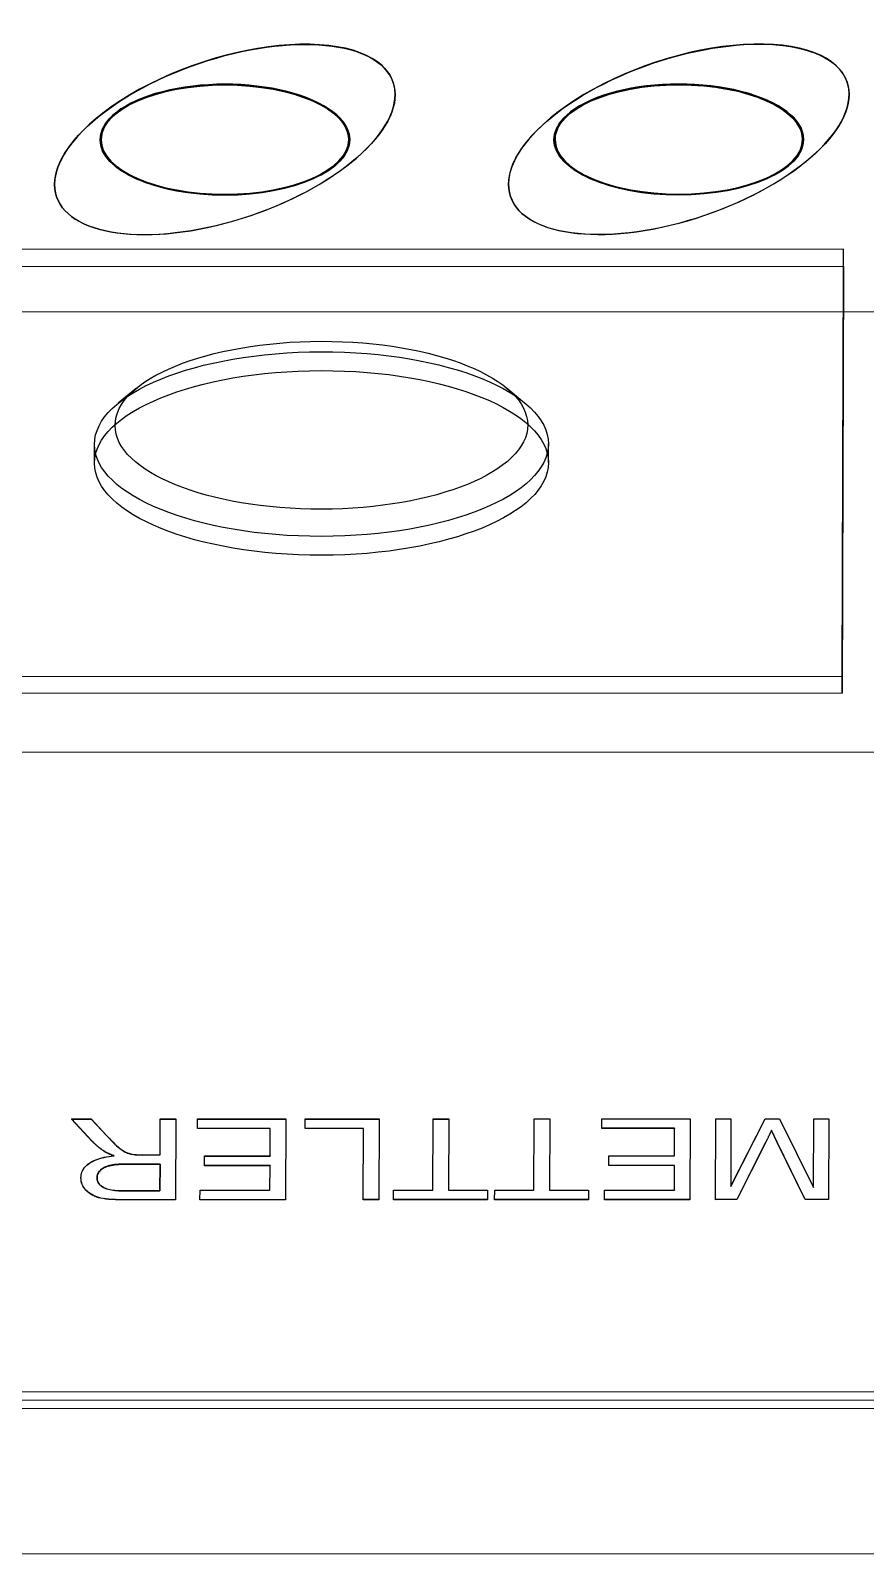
# Model space of a CAD drawing. Header units: millimetres. Extents: x 0 to 461941, y -159644 to 4828.
# Drawn here: x 230292.1 to 230332.6, y -149243.6 to -149169.7 of the extents above; entities that cross this region are included whole.
import ezdxf

# ---------------------------------------------------------------- set-up
doc = ezdxf.new("R2010")
doc.units = ezdxf.units.MM
doc.layers.add('AM_BOR', color=4, linetype='Continuous')
doc.layers.add('Xref Conv Decant Product Tote$0$EquipOther', color=90, linetype='Continuous')

# ---------------------------------------------------------------- blocks, each defined once
blk = doc.blocks.new('Xref Conv Decant Product Tote$0$Garvens ICS469-40 elev')
at = {"layer": 'Xref Conv Decant Product Tote$0$EquipOther', "ltscale": 0.5}
for p, q in [((595.896, 995.991), (309.897, 995.878)), ((342.374, 988.865), (563.374, 988.953)), ((342.375, 988.451), (563.375, 988.538)), ((563.375, 988.123), (342.376, 988.036)), ((563.375, 988.123), (342.376, 988.036)), ((365.929, 974.833), (365.94, 978.748)), ((365.929, 974.825), (365.94, 978.739)), ((365.94, 978.739), (365.94, 978.748)), ((365.94, 978.748), (367.081, 978.748)), ((365.94, 978.739), (367.081, 978.74)), ((367.081, 978.74), (367.081, 978.748)), ((367.081, 978.748), (368.435, 975.977)), ((367.081, 978.74), (368.435, 975.969)), ((369.013, 976.025), (370.394, 978.749)), ((369.013, 976.017), (370.394, 978.741)), ((370.394, 978.749), (371.416, 978.75)), ((370.394, 978.741), (370.394, 978.749)), ((370.394, 978.741), (371.416, 978.742)), ((371.416, 978.75), (371.405, 974.835)), ((371.416, 978.742), (371.405, 974.827)), ((371.416, 978.742), (371.416, 978.75)), ((372.648, 974.836), (372.659, 978.75)), ((372.648, 974.828), (372.659, 978.742)), ((372.659, 978.75), (376.805, 978.752)), ((372.659, 978.742), (372.659, 978.75)), ((372.659, 978.742), (376.805, 978.744)), ((376.805, 978.752), (376.804, 978.29)), ((376.805, 978.744), (376.804, 978.281)), ((376.805, 978.744), (376.805, 978.752)), ((377.571, 978.29), (377.572, 978.752)), ((377.571, 978.282), (377.572, 978.744)), ((377.572, 978.752), (382.124, 978.754)), ((377.572, 978.744), (377.572, 978.752)), ((377.572, 978.744), (382.124, 978.746)), ((382.124, 978.754), (382.122, 978.292)), ((382.124, 978.746), (382.122, 978.283)), ((382.124, 978.746), (382.124, 978.754)), ((382.468, 978.292), (382.47, 978.754)), ((382.468, 978.283), (382.47, 978.746)), ((382.47, 978.754), (387.021, 978.756)), ((382.47, 978.746), (382.47, 978.754)), ((382.47, 978.746), (387.021, 978.748)), ((387.021, 978.756), (387.02, 978.294)), ((387.021, 978.748), (387.02, 978.285)), ((387.021, 978.748), (387.021, 978.756)), ((387.729, 974.842), (387.74, 978.756)), ((387.729, 974.834), (387.74, 978.748)), ((387.74, 978.756), (388.497, 978.757)), ((387.74, 978.748), (387.74, 978.756)), ((387.74, 978.748), (388.497, 978.748)), ((388.497, 978.757), (388.487, 975.305)), ((388.497, 978.748), (388.487, 975.305)), ((388.497, 978.748), (388.497, 978.757)), ((392.248, 974.844), (392.259, 978.758)), ((392.248, 974.835), (392.259, 978.75)), ((392.259, 978.758), (396.405, 978.76)), ((392.259, 978.75), (392.259, 978.758)), ((392.259, 978.75), (396.405, 978.751)), ((396.405, 978.76), (396.403, 978.297)), ((396.405, 978.751), (396.404, 978.289)), ((396.405, 978.751), (396.405, 978.76)), ((397.577, 974.846), (397.589, 978.76)), ((397.577, 974.838), (397.589, 978.752)), ((397.589, 978.76), (400.135, 978.761)), ((397.589, 978.752), (397.589, 978.76)), ((397.589, 978.752), (400.135, 978.753)), ((400.135, 978.761), (400.327, 978.76)), ((400.135, 978.753), (400.326, 978.751)), ((400.326, 978.751), (400.505, 978.746)), ((400.327, 978.76), (400.506, 978.755)), ((400.505, 978.746), (400.671, 978.738)), ((400.506, 978.755), (400.672, 978.746)), ((400.671, 978.738), (400.824, 978.726)), ((400.672, 978.746), (400.826, 978.734)), ((400.824, 978.726), (400.965, 978.711)), ((400.826, 978.734), (400.966, 978.719)), ((400.965, 978.711), (401.092, 978.692)), ((400.966, 978.719), (401.094, 978.7)), ((401.092, 978.692), (401.207, 978.67)), ((401.094, 978.7), (401.208, 978.678)), ((401.207, 978.67), (401.308, 978.645)), ((401.208, 978.678), (401.31, 978.653)), ((401.308, 978.645), (401.401, 978.616)), ((401.31, 978.653), (401.403, 978.623)), ((401.401, 978.616), (401.49, 978.582)), ((401.403, 978.623), (401.492, 978.589)), ((401.49, 978.582), (401.574, 978.543)), ((401.492, 978.589), (401.576, 978.551)), ((401.574, 978.543), (401.654, 978.5)), ((401.576, 978.551), (401.656, 978.508)), ((401.654, 978.5), (401.73, 978.453)), ((401.656, 978.508), (401.732, 978.46)), ((401.73, 978.453), (401.801, 978.401)), ((401.732, 978.46), (401.803, 978.407)), ((401.801, 978.401), (401.868, 978.344)), ((401.803, 978.407), (401.87, 978.35)), ((366.668, 978.165), (366.659, 974.834)), ((366.668, 978.156), (366.659, 974.825)), ((368.323, 974.834), (366.668, 978.165)), ((366.668, 978.156), (366.668, 978.165)), ((368.323, 974.826), (366.668, 978.156)), ((370.684, 978.109), (369.005, 974.835)), ((370.684, 978.1), (369.005, 974.826)), ((370.675, 974.835), (370.684, 978.109)), ((370.675, 974.827), (370.684, 978.1)), ((370.684, 978.1), (370.684, 978.109)), ((370.684, 978.1), (370.684, 978.1)), ((373.414, 978.288), (373.411, 977.094)), ((373.414, 978.28), (373.411, 977.094)), ((376.804, 978.29), (373.414, 978.288)), ((373.414, 978.28), (373.414, 978.288)), ((376.804, 978.281), (373.414, 978.28)), ((376.804, 978.281), (376.804, 978.29)), ((379.463, 978.291), (377.571, 978.29)), ((377.571, 978.282), (377.571, 978.29)), ((379.463, 978.282), (377.571, 978.282)), ((379.453, 974.839), (379.463, 978.291)), ((379.453, 974.83), (379.463, 978.282)), ((379.463, 978.282), (379.463, 978.291)), ((379.463, 978.282), (379.463, 978.282)), ((380.22, 978.291), (380.21, 974.839)), ((380.22, 978.283), (380.21, 974.831)), ((382.122, 978.292), (380.22, 978.291)), ((380.22, 978.283), (380.22, 978.291)), ((382.122, 978.283), (380.22, 978.283)), ((382.122, 978.283), (382.122, 978.292)), ((384.36, 978.292), (382.468, 978.292)), ((382.468, 978.283), (382.468, 978.292)), ((384.36, 978.284), (382.468, 978.283)), ((384.35, 974.841), (384.36, 978.292)), ((384.35, 974.832), (384.36, 978.284)), ((384.36, 978.284), (384.36, 978.292)), ((384.36, 978.284), (384.36, 978.284)), ((385.117, 978.293), (385.107, 974.841)), ((385.117, 978.285), (385.107, 974.833)), ((387.02, 978.294), (385.117, 978.293)), ((385.117, 978.285), (385.117, 978.293)), ((387.02, 978.285), (385.117, 978.285)), ((387.02, 978.285), (387.02, 978.294)), ((393.014, 978.296), (393.011, 977.102)), ((393.014, 978.288), (393.011, 977.102)), ((396.403, 978.297), (393.014, 978.296)), ((393.014, 978.288), (393.014, 978.296)), ((396.404, 978.289), (393.014, 978.288)), ((396.404, 978.289), (396.403, 978.297)), ((398.34, 977.032), (398.344, 978.328)), ((398.344, 978.32), (398.34, 977.032)), ((398.344, 978.328), (400.166, 978.329)), ((398.344, 978.32), (398.344, 978.328)), ((400.166, 978.321), (398.344, 978.32)), ((400.166, 978.329), (400.265, 978.328)), ((400.265, 978.32), (400.166, 978.321)), ((400.265, 978.328), (400.361, 978.324)), ((400.36, 978.316), (400.265, 978.32)), ((400.451, 978.31), (400.36, 978.316)), ((400.361, 978.324), (400.452, 978.319)), ((400.538, 978.302), (400.451, 978.31)), ((400.452, 978.319), (400.54, 978.31)), ((400.62, 978.292), (400.538, 978.302)), ((400.54, 978.31), (400.623, 978.3)), ((400.699, 978.279), (400.62, 978.292)), ((400.623, 978.3), (400.701, 978.287)), ((400.773, 978.264), (400.699, 978.279)), ((400.701, 978.287), (400.776, 978.272)), ((400.843, 978.247), (400.773, 978.264)), ((400.776, 978.272), (400.847, 978.254)), ((400.91, 978.227), (400.843, 978.247)), ((400.847, 978.254), (400.913, 978.234)), ((400.972, 978.205), (400.91, 978.227)), ((400.913, 978.234), (400.975, 978.212)), ((401.03, 978.18), (400.972, 978.205)), ((400.975, 978.212), (401.033, 978.187)), ((401.083, 978.154), (401.03, 978.18)), ((401.033, 978.187), (401.087, 978.16)), ((401.133, 978.125), (401.083, 978.154)), ((401.087, 978.16), (401.136, 978.131)), ((401.178, 978.094), (401.133, 978.125)), ((401.136, 978.131), (401.182, 978.1)), ((401.219, 978.062), (401.178, 978.094)), ((401.182, 978.1), (401.223, 978.067)), ((401.256, 978.028), (401.219, 978.062)), ((401.223, 978.067), (401.259, 978.033)), ((401.289, 977.992), (401.256, 978.028)), ((401.259, 978.033), (401.291, 977.997)), ((401.317, 977.954), (401.289, 977.992)), ((401.291, 977.997), (401.319, 977.958)), ((401.341, 977.915), (401.317, 977.954)), ((401.319, 977.958), (401.343, 977.918)), ((401.36, 977.873), (401.341, 977.915)), ((401.343, 977.918), (401.362, 977.877)), ((401.376, 977.83), (401.36, 977.873)), ((401.362, 977.877), (401.377, 977.833)), ((401.387, 977.785), (401.376, 977.83)), ((401.377, 977.833), (401.388, 977.788)), ((401.394, 977.641), (401.386, 977.592)), ((401.386, 977.584), (401.394, 977.633)), ((401.394, 977.739), (401.387, 977.785)), ((401.388, 977.788), (401.394, 977.741)), ((401.394, 977.741), (401.396, 977.692)), ((401.396, 977.69), (401.394, 977.739)), ((401.396, 977.692), (401.394, 977.641)), ((401.394, 977.633), (401.396, 977.683)), ((401.396, 977.686), (401.396, 977.694)), ((401.396, 977.683), (401.396, 977.69)), ((401.868, 978.344), (401.931, 978.283)), ((401.87, 978.35), (401.933, 978.289)), ((401.931, 978.283), (401.988, 978.218)), ((401.933, 978.289), (401.99, 978.224)), ((401.988, 978.218), (402.037, 978.151)), ((401.99, 978.224), (402.039, 978.156)), ((402.037, 978.151), (402.079, 978.081)), ((402.039, 978.156), (402.081, 978.086)), ((402.079, 978.081), (402.114, 978.008)), ((402.081, 978.086), (402.115, 978.014)), ((402.114, 978.008), (402.14, 977.934)), ((402.115, 978.014), (402.141, 977.938)), ((402.14, 977.934), (402.159, 977.856)), ((402.141, 977.938), (402.16, 977.861)), ((402.159, 977.856), (402.171, 977.776)), ((402.16, 977.861), (402.171, 977.781)), ((402.172, 977.625), (402.163, 977.555)), ((402.171, 977.781), (402.175, 977.698)), ((402.171, 977.776), (402.175, 977.694)), ((402.175, 977.698), (402.172, 977.625)), ((402.175, 977.69), (402.172, 977.617)), ((402.175, 977.694), (402.175, 977.702)), ((402.175, 977.694), (402.175, 977.69)), ((373.411, 977.094), (376.584, 977.095)), ((373.411, 977.086), (373.411, 977.094)), ((373.411, 977.094), (373.411, 977.086)), ((373.411, 977.086), (376.584, 977.087)), ((376.584, 977.095), (376.583, 976.633)), ((376.584, 977.087), (376.583, 976.625)), ((376.584, 977.087), (376.584, 977.095)), ((393.011, 977.102), (396.184, 977.103)), ((393.011, 977.094), (393.011, 977.102)), ((393.011, 977.102), (393.011, 977.094)), ((393.011, 977.094), (396.184, 977.095)), ((396.184, 977.103), (396.183, 976.641)), ((396.184, 977.095), (396.183, 976.632)), ((396.184, 977.095), (396.184, 977.103)), ((399.978, 977.032), (398.34, 977.032)), ((398.34, 977.023), (398.34, 977.032)), ((398.34, 977.032), (398.34, 977.023)), ((398.34, 977.023), (399.978, 977.024)), ((400.108, 977.033), (399.978, 977.032)), ((399.978, 977.024), (400.108, 977.025)), ((400.23, 977.037), (400.108, 977.033)), ((400.108, 977.025), (400.23, 977.029)), ((400.344, 977.043), (400.23, 977.037)), ((400.23, 977.029), (400.344, 977.034)), ((400.449, 977.051), (400.344, 977.043)), ((400.344, 977.034), (400.449, 977.042)), ((400.547, 977.061), (400.449, 977.051)), ((400.449, 977.042), (400.547, 977.052)), ((400.637, 977.073), (400.547, 977.061)), ((400.547, 977.052), (400.637, 977.065)), ((400.718, 977.088), (400.637, 977.073)), ((400.637, 977.065), (400.718, 977.08)), ((400.792, 977.105), (400.718, 977.088)), ((400.718, 977.08), (400.792, 977.097)), ((400.86, 977.124), (400.792, 977.105)), ((400.792, 977.097), (400.86, 977.116)), ((400.924, 977.146), (400.86, 977.124)), ((400.86, 977.116), (400.924, 977.138)), ((400.985, 977.171), (400.924, 977.146)), ((400.924, 977.138), (400.985, 977.163)), ((401.042, 977.198), (400.985, 977.171)), ((400.985, 977.163), (401.042, 977.19)), ((401.095, 977.228), (401.042, 977.198)), ((401.042, 977.19), (401.095, 977.219)), ((401.145, 977.26), (401.095, 977.228)), ((401.095, 977.219), (401.145, 977.252)), ((401.191, 977.295), (401.145, 977.26)), ((401.145, 977.252), (401.191, 977.286)), ((401.233, 977.332), (401.191, 977.295)), ((401.191, 977.286), (401.233, 977.324)), ((401.271, 977.371), (401.233, 977.332)), ((401.233, 977.324), (401.271, 977.363)), ((401.304, 977.412), (401.271, 977.371)), ((401.271, 977.363), (401.304, 977.404)), ((401.332, 977.455), (401.304, 977.412)), ((401.304, 977.404), (401.332, 977.447)), ((401.355, 977.499), (401.332, 977.455)), ((401.332, 977.447), (401.355, 977.491)), ((401.373, 977.545), (401.355, 977.499)), ((401.355, 977.491), (401.373, 977.536)), ((401.386, 977.592), (401.373, 977.545)), ((401.373, 977.536), (401.386, 977.584)), ((401.611, 976.892), (401.529, 976.854)), ((401.618, 976.887), (401.537, 976.849)), ((401.688, 976.934), (401.611, 976.892)), ((401.693, 976.929), (401.618, 976.887)), ((401.759, 976.978), (401.688, 976.934)), ((401.764, 976.974), (401.693, 976.929)), ((401.825, 977.026), (401.759, 976.978)), ((401.83, 977.02), (401.764, 976.974)), ((401.886, 977.075), (401.825, 977.026)), ((401.889, 977.07), (401.83, 977.02)), ((401.941, 977.127), (401.886, 977.075)), ((401.943, 977.121), (401.889, 977.07)), ((401.989, 977.181), (401.941, 977.127)), ((401.992, 977.175), (401.943, 977.121)), ((402.033, 977.237), (401.989, 977.181)), ((402.034, 977.231), (401.992, 977.175)), ((402.07, 977.296), (402.033, 977.237)), ((402.071, 977.29), (402.034, 977.231)), ((402.102, 977.357), (402.07, 977.296)), ((402.103, 977.351), (402.071, 977.29)), ((402.128, 977.421), (402.102, 977.357)), ((402.129, 977.414), (402.103, 977.351)), ((402.148, 977.486), (402.128, 977.421)), ((402.149, 977.479), (402.129, 977.414)), ((402.163, 977.555), (402.148, 977.486)), ((402.163, 977.547), (402.149, 977.479)), ((402.172, 977.617), (402.163, 977.547)), ((373.41, 976.632), (373.406, 975.299)), ((373.41, 976.623), (373.406, 975.299)), ((376.583, 976.633), (373.41, 976.632)), ((373.41, 976.623), (373.41, 976.632)), ((376.583, 976.625), (373.41, 976.623)), ((376.583, 976.625), (376.583, 976.633)), ((393.01, 976.64), (393.006, 975.307)), ((393.01, 976.631), (393.006, 975.307)), ((396.183, 976.641), (393.01, 976.64)), ((393.01, 976.631), (393.01, 976.64)), ((396.183, 976.632), (393.01, 976.631)), ((396.183, 976.632), (396.183, 976.641)), ((398.339, 976.584), (398.334, 974.846)), ((398.339, 976.576), (398.334, 974.838)), ((399.215, 976.585), (398.339, 976.584)), ((398.339, 976.576), (398.339, 976.584)), ((399.215, 976.576), (398.339, 976.576)), ((399.308, 976.584), (399.215, 976.585)), ((399.308, 976.575), (399.215, 976.576)), ((399.396, 976.581), (399.308, 976.584)), ((399.396, 976.573), (399.308, 976.575)), ((399.478, 976.577), (399.396, 976.581)), ((399.478, 976.568), (399.396, 976.573)), ((399.555, 976.57), (399.478, 976.577)), ((399.555, 976.562), (399.478, 976.568)), ((399.627, 976.562), (399.555, 976.57)), ((399.627, 976.554), (399.555, 976.562)), ((399.693, 976.552), (399.627, 976.562)), ((399.693, 976.544), (399.627, 976.554)), ((399.754, 976.541), (399.693, 976.552)), ((399.754, 976.532), (399.693, 976.544)), ((399.809, 976.527), (399.754, 976.541)), ((399.809, 976.519), (399.754, 976.532)), ((399.862, 976.511), (399.809, 976.527)), ((399.862, 976.503), (399.809, 976.519)), ((399.916, 976.492), (399.862, 976.511)), ((399.916, 976.484), (399.862, 976.503)), ((399.969, 976.469), (399.916, 976.492)), ((399.969, 976.461), (399.916, 976.484)), ((400.024, 976.443), (399.969, 976.469)), ((400.024, 976.434), (399.969, 976.461)), ((400.079, 976.413), (400.024, 976.443)), ((400.079, 976.405), (400.024, 976.434)), ((400.134, 976.38), (400.079, 976.413)), ((400.134, 976.372), (400.079, 976.405)), ((400.19, 976.344), (400.134, 976.38)), ((400.19, 976.335), (400.134, 976.372)), ((400.246, 976.304), (400.19, 976.344)), ((400.246, 976.296), (400.19, 976.335)), ((400.307, 976.257), (400.246, 976.304)), ((400.307, 976.249), (400.246, 976.296)), ((400.374, 976.201), (400.307, 976.257)), ((400.374, 976.193), (400.307, 976.249)), ((400.447, 976.135), (400.374, 976.201)), ((400.447, 976.127), (400.374, 976.193)), ((400.689, 976.644), (400.561, 976.63)), ((400.561, 976.63), (400.587, 976.621)), ((400.561, 976.622), (400.561, 976.63)), ((400.58, 976.624), (400.561, 976.622)), ((400.561, 976.622), (400.587, 976.613)), ((400.706, 976.638), (400.58, 976.624)), ((400.587, 976.621), (400.613, 976.612)), ((400.587, 976.613), (400.613, 976.604)), ((400.613, 976.612), (400.638, 976.603)), ((400.613, 976.604), (400.638, 976.595)), ((400.638, 976.603), (400.663, 976.594)), ((400.638, 976.595), (400.663, 976.586)), ((400.663, 976.594), (400.687, 976.585)), ((400.663, 976.586), (400.687, 976.577)), ((400.687, 976.585), (400.71, 976.576)), ((400.687, 976.577), (400.71, 976.568)), ((400.812, 976.66), (400.689, 976.644)), ((400.828, 976.654), (400.706, 976.638)), ((400.71, 976.576), (400.733, 976.567)), ((400.71, 976.568), (400.733, 976.559)), ((400.733, 976.567), (400.756, 976.558)), ((400.733, 976.559), (400.756, 976.55)), ((400.756, 976.558), (400.778, 976.549)), ((400.756, 976.55), (400.778, 976.541)), ((400.778, 976.549), (400.799, 976.54)), ((400.778, 976.541), (400.799, 976.532)), ((400.799, 976.54), (400.82, 976.531)), ((400.799, 976.532), (400.82, 976.522)), ((400.93, 976.679), (400.812, 976.66)), ((400.82, 976.531), (400.84, 976.522)), ((400.82, 976.522), (400.84, 976.513)), ((400.944, 976.674), (400.828, 976.654)), ((400.84, 976.522), (400.86, 976.513)), ((400.84, 976.513), (400.86, 976.504)), ((400.86, 976.513), (400.879, 976.504)), ((400.86, 976.504), (400.879, 976.495)), ((400.879, 976.504), (400.898, 976.495)), ((400.879, 976.495), (400.898, 976.486)), ((400.898, 976.495), (400.916, 976.485)), ((400.898, 976.486), (400.916, 976.477)), ((400.916, 976.485), (400.934, 976.476)), ((400.916, 976.477), (400.934, 976.468)), ((401.042, 976.701), (400.93, 976.679)), ((400.934, 976.476), (400.951, 976.467)), ((400.934, 976.468), (400.951, 976.459)), ((401.056, 976.696), (400.944, 976.674)), ((400.951, 976.467), (400.967, 976.458)), ((400.951, 976.459), (400.967, 976.45)), ((400.967, 976.458), (400.983, 976.449)), ((400.967, 976.45), (400.983, 976.441)), ((400.983, 976.449), (400.998, 976.44)), ((400.983, 976.441), (400.998, 976.432)), ((400.998, 976.44), (401.013, 976.431)), ((400.998, 976.432), (401.013, 976.423)), ((401.013, 976.431), (401.028, 976.422)), ((401.013, 976.423), (401.028, 976.414)), ((401.028, 976.422), (401.041, 976.413)), ((401.028, 976.414), (401.041, 976.405)), ((401.041, 976.413), (401.07, 976.394)), ((401.041, 976.405), (401.07, 976.386)), ((401.15, 976.726), (401.042, 976.701)), ((401.162, 976.721), (401.056, 976.696)), ((401.07, 976.394), (401.097, 976.375)), ((401.07, 976.386), (401.097, 976.367)), ((401.097, 976.375), (401.125, 976.356)), ((401.097, 976.367), (401.125, 976.347)), ((401.125, 976.356), (401.152, 976.336)), ((401.125, 976.347), (401.152, 976.328)), ((401.252, 976.754), (401.15, 976.726)), ((401.152, 976.336), (401.179, 976.316)), ((401.152, 976.328), (401.179, 976.308)), ((401.263, 976.749), (401.162, 976.721)), ((401.179, 976.316), (401.206, 976.297)), ((401.179, 976.308), (401.206, 976.288)), ((401.206, 976.297), (401.233, 976.277)), ((401.206, 976.288), (401.233, 976.268)), ((401.233, 976.277), (401.259, 976.257)), ((401.233, 976.268), (401.259, 976.248)), ((401.35, 976.784), (401.252, 976.754)), ((401.259, 976.257), (401.285, 976.236)), ((401.259, 976.248), (401.285, 976.228)), ((401.359, 976.779), (401.263, 976.749)), ((401.285, 976.236), (401.31, 976.216)), ((401.285, 976.228), (401.311, 976.207)), ((401.31, 976.216), (401.336, 976.195)), ((401.311, 976.207), (401.336, 976.187)), ((401.336, 976.195), (401.361, 976.174)), ((401.336, 976.187), (401.361, 976.166)), ((401.442, 976.817), (401.35, 976.784)), ((401.451, 976.813), (401.359, 976.779)), ((401.361, 976.174), (401.386, 976.153)), ((401.361, 976.166), (401.386, 976.145)), ((401.386, 976.153), (401.41, 976.132)), ((401.386, 976.145), (401.41, 976.124)), ((401.529, 976.854), (401.442, 976.817)), ((401.537, 976.849), (401.451, 976.813)), ((368.435, 975.977), (368.709, 975.397)), ((368.435, 975.969), (368.709, 975.388)), ((368.709, 975.397), (368.717, 975.415)), ((368.709, 975.388), (368.717, 975.407)), ((368.717, 975.415), (368.726, 975.434)), ((368.717, 975.407), (368.726, 975.426)), ((368.726, 975.434), (368.735, 975.454)), ((368.726, 975.426), (368.735, 975.446)), ((368.735, 975.454), (368.745, 975.475)), ((368.735, 975.446), (368.745, 975.466)), ((368.745, 975.475), (368.754, 975.496)), ((368.745, 975.466), (368.754, 975.487)), ((368.754, 975.496), (368.765, 975.518)), ((368.754, 975.487), (368.765, 975.509)), ((368.765, 975.518), (368.775, 975.54)), ((368.765, 975.509), (368.775, 975.532)), ((368.775, 975.54), (368.786, 975.563)), ((368.775, 975.532), (368.786, 975.555)), ((368.786, 975.563), (368.798, 975.587)), ((368.786, 975.555), (368.798, 975.579)), ((368.798, 975.587), (368.809, 975.612)), ((368.798, 975.579), (368.809, 975.603)), ((368.809, 975.612), (368.821, 975.637)), ((368.809, 975.603), (368.821, 975.629)), ((368.821, 975.637), (368.834, 975.663)), ((368.821, 975.629), (368.834, 975.654)), ((368.834, 975.663), (368.847, 975.689)), ((368.834, 975.654), (368.847, 975.681)), ((368.847, 975.689), (368.86, 975.716)), ((368.847, 975.681), (368.86, 975.708)), ((368.86, 975.716), (368.874, 975.744)), ((368.86, 975.708), (368.874, 975.736)), ((368.874, 975.744), (368.888, 975.773)), ((368.874, 975.736), (368.888, 975.765)), ((368.888, 975.773), (368.902, 975.802)), ((368.888, 975.765), (368.902, 975.794)), ((368.902, 975.802), (368.917, 975.832)), ((368.902, 975.794), (368.917, 975.824)), ((368.917, 975.832), (368.932, 975.863)), ((368.917, 975.824), (368.932, 975.854)), ((368.932, 975.863), (368.947, 975.894)), ((368.932, 975.854), (368.948, 975.886)), ((368.947, 975.894), (368.963, 975.926)), ((368.948, 975.886), (368.963, 975.917)), ((368.963, 975.926), (368.98, 975.958)), ((368.963, 975.917), (368.98, 975.95)), ((368.98, 975.958), (368.996, 975.992)), ((368.98, 975.95), (368.996, 975.983)), ((368.996, 975.992), (369.013, 976.025)), ((368.996, 975.983), (369.013, 976.017)), ((400.528, 976.06), (400.447, 976.135)), ((400.528, 976.052), (400.447, 976.127)), ((400.616, 975.975), (400.528, 976.06)), ((400.616, 975.966), (400.528, 976.052)), ((400.71, 975.88), (400.616, 975.975)), ((400.71, 975.871), (400.616, 975.966)), ((400.812, 975.775), (400.71, 975.88)), ((400.812, 975.766), (400.71, 975.871)), ((400.92, 975.66), (400.812, 975.775)), ((400.92, 975.652), (400.812, 975.766)), ((401.68, 974.847), (400.92, 975.66)), ((401.68, 974.839), (400.92, 975.652)), ((401.41, 976.132), (401.434, 976.111)), ((401.41, 976.124), (401.435, 976.103)), ((401.434, 976.111), (401.458, 976.089)), ((401.435, 976.103), (401.458, 976.081)), ((401.458, 976.089), (401.482, 976.068)), ((401.458, 976.081), (401.482, 976.059)), ((401.482, 976.068), (401.506, 976.046)), ((401.482, 976.059), (401.506, 976.038)), ((401.506, 976.046), (401.529, 976.024)), ((401.506, 976.038), (401.529, 976.016)), ((401.529, 976.024), (401.551, 976.002)), ((401.529, 976.016), (401.551, 975.993)), ((401.551, 976.002), (401.574, 975.979)), ((401.551, 975.993), (401.574, 975.971)), ((401.574, 975.979), (401.596, 975.957)), ((401.574, 975.971), (401.596, 975.949)), ((401.596, 975.957), (401.618, 975.934)), ((401.596, 975.949), (401.618, 975.926)), ((401.618, 975.934), (401.64, 975.911)), ((401.618, 975.926), (401.64, 975.903)), ((401.64, 975.911), (402.637, 974.848)), ((401.64, 975.903), (402.637, 974.84)), ((366.659, 974.834), (365.929, 974.833)), ((365.929, 974.825), (365.929, 974.833)), ((366.659, 974.825), (365.929, 974.825)), ((366.659, 974.825), (366.659, 974.834)), ((369.005, 974.835), (368.323, 974.834)), ((368.323, 974.826), (368.323, 974.834)), ((369.005, 974.826), (368.323, 974.826)), ((368.709, 975.388), (368.709, 975.397)), ((369.005, 974.826), (369.005, 974.835)), ((371.405, 974.835), (370.675, 974.835)), ((370.675, 974.827), (370.675, 974.835)), ((371.405, 974.827), (370.675, 974.827)), ((371.405, 974.827), (371.405, 974.835)), ((376.929, 974.838), (372.648, 974.836)), ((372.648, 974.828), (372.648, 974.836)), ((376.929, 974.829), (372.648, 974.828)), ((373.406, 975.299), (376.93, 975.3)), ((373.406, 975.29), (373.406, 975.299)), ((373.406, 975.299), (373.406, 975.29)), ((373.406, 975.29), (376.93, 975.292)), ((376.93, 975.3), (376.929, 974.838)), ((376.93, 975.292), (376.929, 974.829)), ((376.929, 974.829), (376.929, 974.838)), ((376.93, 975.292), (376.93, 975.3)), ((380.21, 974.839), (379.453, 974.839)), ((379.453, 974.83), (379.453, 974.839)), ((380.21, 974.831), (379.453, 974.83)), ((380.21, 974.831), (380.21, 974.839)), ((385.107, 974.841), (384.35, 974.841)), ((384.35, 974.832), (384.35, 974.841)), ((385.107, 974.833), (384.35, 974.832)), ((385.107, 974.833), (385.107, 974.841)), ((391.313, 974.843), (387.729, 974.842)), ((387.729, 974.834), (387.729, 974.842)), ((391.313, 974.835), (387.729, 974.834)), ((388.487, 975.305), (391.314, 975.306)), ((388.487, 975.296), (388.487, 975.305)), ((388.487, 975.305), (388.487, 975.296)), ((388.487, 975.296), (391.314, 975.298)), ((391.314, 975.306), (391.313, 974.843)), ((391.314, 975.298), (391.313, 974.835)), ((391.313, 974.835), (391.313, 974.843)), ((391.314, 975.298), (391.314, 975.306)), ((396.529, 974.845), (392.248, 974.844)), ((392.248, 974.835), (392.248, 974.844)), ((396.529, 974.837), (392.248, 974.835)), ((393.006, 975.307), (396.53, 975.308)), ((393.006, 975.298), (393.006, 975.307)), ((393.006, 975.307), (393.006, 975.298)), ((393.006, 975.298), (396.53, 975.3)), ((396.53, 975.308), (396.529, 974.845)), ((396.53, 975.3), (396.529, 974.837)), ((396.529, 974.837), (396.529, 974.845)), ((396.53, 975.3), (396.53, 975.308)), ((398.334, 974.846), (397.577, 974.846)), ((397.577, 974.838), (397.577, 974.846)), ((398.334, 974.838), (397.577, 974.838)), ((398.334, 974.838), (398.334, 974.846)), ((402.637, 974.848), (401.68, 974.847)), ((401.68, 974.839), (401.68, 974.847)), ((402.637, 974.84), (401.68, 974.839)), ((402.637, 974.84), (402.637, 974.848)), ((312.964, 957.043), (592.963, 957.154)), ((365.217, 933.514), (365.276, 954.204)), ((365.276, 954.204), (490.275, 954.254)), ((365.276, 954.204), (365.277, 953.375)), ((365.277, 953.375), (365.221, 933.514)), ((490.273, 953.425), (365.277, 953.375)), ((379.519, 943.036), (379.52, 942.123)), ((401.519, 943.066), (401.52, 942.153)), ((381.57, 939.401), (380.673, 940.132)), ((399.478, 939.426), (400.372, 940.159)), ((577.899, 935.804), (327.9, 935.705)), ((490.216, 933.564), (365.217, 933.514)), ((365.217, 933.514), (365.218, 932.685)), ((365.221, 933.514), (365.218, 932.685)), ((365.218, 932.685), (490.218, 932.734)), ((381.451, 929.557), (381.451, 929.549)), ((403.451, 929.566), (403.451, 929.558)), ((367.149, 927.375), (367.149, 927.366)), ((367.199, 927.375), (367.199, 927.366)), ((379.199, 927.391), (379.199, 927.382)), ((379.249, 927.391), (379.249, 927.382)), ((389.149, 927.383), (389.149, 927.375)), ((389.199, 927.383), (389.199, 927.375)), ((401.199, 927.399), (401.199, 927.391)), ((401.249, 927.399), (401.249, 927.391)), ((364.947, 925.192), (364.947, 925.183)), ((386.947, 925.2), (386.947, 925.192))]:
    blk.add_line(p, q, dxfattribs=at)
for centre, major_axis, ratio in [((390.519, 943.051), (11, 0.015), 0.406735), ((390.52, 942.138), (-11, -0.015), 0.406735), ((390.521, 941.224), (10, 0.014), 0.406735), ((373.199, 927.374), (8.157, 2.771), 0.452113), ((395.199, 927.383), (8.157, 2.771), 0.452113), ((373.199, 927.383), (-6.05, -0.007), 0.443657), ((373.199, 927.383), (-6, -0.007), 0.442694), ((395.199, 927.391), (-6.05, -0.007), 0.443657), ((395.199, 927.391), (-6, -0.007), 0.442694)]:
    blk.add_ellipse(centre, major_axis=major_axis, ratio=ratio, dxfattribs=at)
for centre, major_axis, ratio, start_param, end_param in [((373.199, 927.366), (8.157, 2.771), 0.452113, 6.131712, 9.273304), ((395.199, 927.375), (8.157, 2.771), 0.452113, 6.131712, 9.273304), ((373.199, 927.374), (-6.05, -0.007), 0.443657, 3.141895, 6.283487), ((373.199, 927.374), (6, 0.007), 0.442694, 0.001864, 3.140335), ((395.199, 927.383), (-6.05, -0.007), 0.443657, 3.141895, 6.283487), ((395.199, 927.383), (6, 0.007), 0.442694, 0.001864, 3.140335), ((373.199, 927.366), (8.157, 2.771), 0.452113, 2.990119, 6.131712), ((395.199, 927.375), (8.157, 2.771), 0.452113, 2.990119, 6.131712), ((373.199, 927.374), (-6.05, -0.007), 0.443657, 0.000302, 3.141895), ((373.199, 927.374), (6, 0.007), 0.442694, 3.140335, 6.285049), ((395.199, 927.383), (-6.05, -0.007), 0.443657, 0.000302, 3.141895), ((395.199, 927.383), (6, 0.007), 0.442694, 3.140335, 6.285049)]:
    blk.add_ellipse(centre, major_axis=major_axis, ratio=ratio, start_param=start_param, end_param=end_param, dxfattribs=at)
blk = doc.blocks.new('Xref Conv Decant Product Tote')
at = {"layer": 'Xref Conv Decant Product Tote$0$EquipOther', "rotation": 180}
blk.add_blockref('Xref Conv Decant Product Tote$0$Garvens ICS469-40 elev', (230696.761, -148247.567), dxfattribs=at)

msp = doc.modelspace()

# ---------------------------------------------------------------- block references
msp.add_blockref('Xref Conv Decant Product Tote', (0, 0))
at = {"layer": 'AM_BOR'}
msp.add_blockref('Xref Conv Decant Product Tote', (0, 0), dxfattribs=at)

doc.saveas('drawing.dxf')
